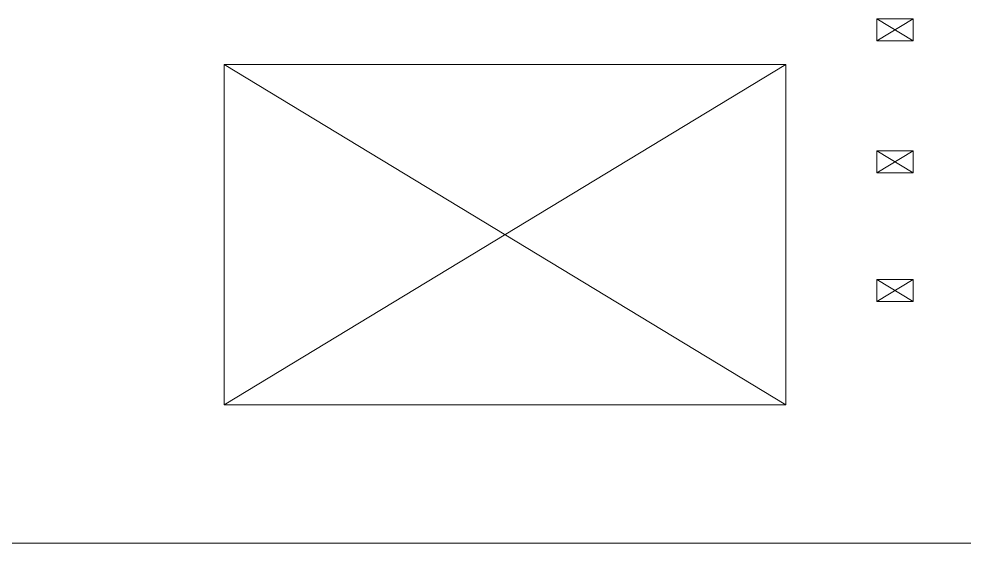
# Model space of a CAD drawing. Header units: metres. Extents: x -331 to 2982, y 362 to 2539.
# Drawn here: x 795.2 to 855.4, y 2451.6 to 2485 of the extents above; entities that cross this region are included whole.
import ezdxf

# ---------------------------------------------------------------- set-up
doc = ezdxf.new("R2010")
doc.units = ezdxf.units.M
for name, color, linetype in [('ALV', 251, 'Continuous'), ('Det', 251, 'Continuous'), ('vis', 251, 'Continuous')]:
    doc.layers.add(name, color=color, linetype=linetype)

msp = doc.modelspace()

# ---------------------------------------------------------------- linework, layer by layer
at = {"layer": 'ALV', "lineweight": 0}
for points in [[(849.859, 2483.596), (849.859, 2484.996), (852.159, 2484.996), (852.159, 2483.596)], [(849.859, 2475.196), (849.859, 2476.596), (852.159, 2476.596), (852.159, 2475.196)], [(849.859, 2466.996), (849.859, 2468.396), (852.159, 2468.396), (852.159, 2466.996)]]:
    msp.add_lwpolyline(points, close=True, dxfattribs=at)
at = {"layer": 'Det', "lineweight": 0}
for p, q in [((849.859, 2483.596), (852.159, 2484.996)), ((852.159, 2483.596), (849.859, 2484.996)), ((808.259, 2482.101), (844.059, 2460.416)), ((844.059, 2482.101), (808.259, 2460.416)), ((849.859, 2475.196), (852.159, 2476.596)), ((852.159, 2475.196), (849.859, 2476.596)), ((849.859, 2466.996), (852.159, 2468.396)), ((852.159, 2466.996), (849.859, 2468.396))]:
    msp.add_line(p, q, dxfattribs=at)
at = {"layer": 'vis', "lineweight": 0}
for p, q in [((871.209, 2451.621), (745.179, 2451.621)), ((869.409, 2451.621), (746.079, 2451.621))]:
    msp.add_line(p, q, dxfattribs=at)
msp.add_lwpolyline([(808.259, 2460.416), (808.259, 2482.101), (844.059, 2482.101), (844.059, 2460.416)], close=True, dxfattribs=at)

doc.saveas('drawing.dxf')
